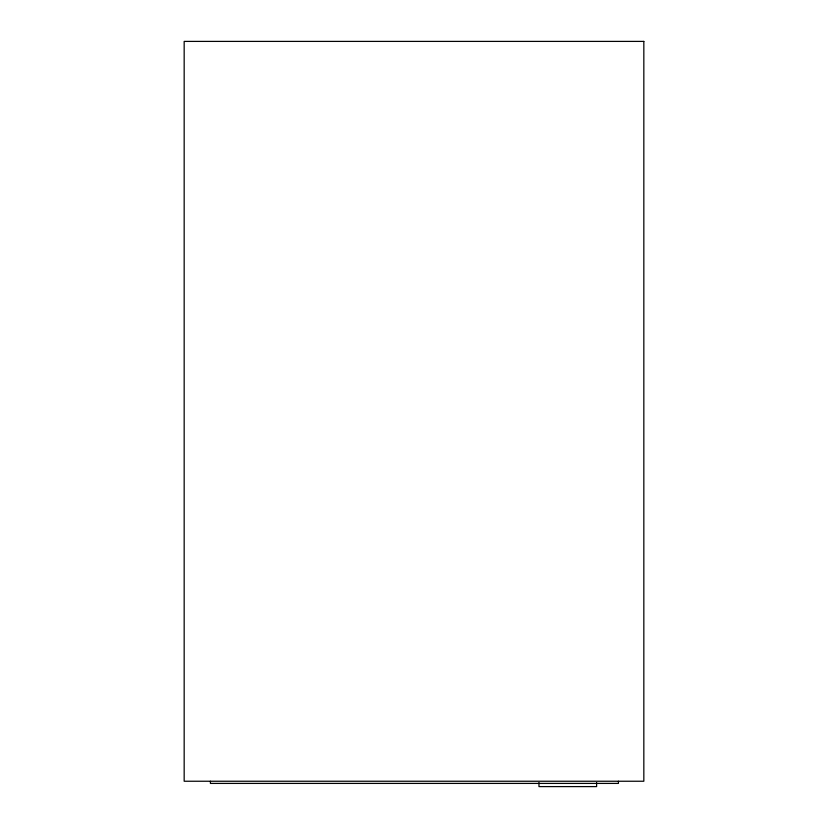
<?xml version="1.0" encoding="UTF-8"?>
<svg xmlns="http://www.w3.org/2000/svg" width="828" height="828" viewBox="0 0 828 828"><rect width="100%" height="100%" fill="white"/><g stroke="black" fill="none" stroke-linecap="round" stroke-linejoin="round"><path stroke-width="1.24" d="M618.444 781.239L618.444 783.412L210.405 783.412L210.405 781.239M596.615 782.574L596.615 786.6L538.966 786.6L538.966 782.574M643.832 41.4L184.168 41.4L184.168 781.239L643.832 781.239L643.832 41.4"/></g></svg>
